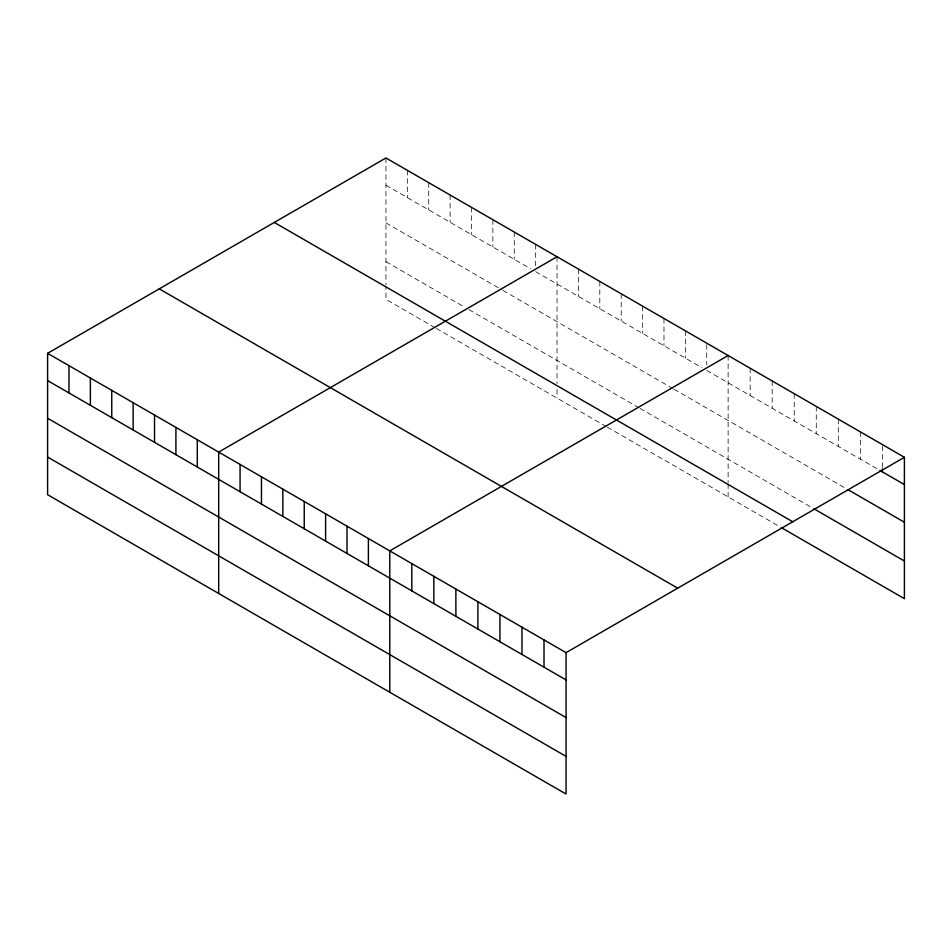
<?xml version="1.0" encoding="UTF-8"?>
<svg xmlns="http://www.w3.org/2000/svg" width="952" height="952" viewBox="0 0 952 952"><rect width="100%" height="100%" fill="white"/><g stroke="black" fill="none" stroke-linecap="round" stroke-linejoin="round"><path stroke-width="0.71" stroke-dasharray="4.76 3.57" d="M385.953 185.247L530.621 268.773M535.655 271.677L701.707 367.543M706.741 370.447L878.696 469.729M385.953 222.899L501.692 289.717M502.953 290.443L672.778 388.499M674.04 389.225L845.638 488.305M385.953 261.705L463.945 306.734M468.979 309.638L638.816 407.682M640.065 408.408L812.591 508.023M435.016 327.69L385.953 299.356L385.953 286.326M436.278 328.416L606.103 426.46M607.364 427.186L780.771 527.301M882.361 446.012L882.361 467.539M860.334 431.851L860.334 459.126M838.296 419.13L838.296 446.405M816.269 406.409L816.269 433.684M794.23 393.688L794.23 420.962M772.191 380.967L772.191 408.241M750.164 368.245L750.164 395.52M728.125 355.524L728.125 482.426M728.125 483.878L728.125 496.908M706.741 344.612L706.741 364.711M685.357 330.832L685.357 358.107M663.972 318.48L663.972 345.755M642.588 306.139L642.588 333.414M621.204 293.787L621.204 321.062M599.808 281.447L599.808 308.722M578.423 269.095L578.423 296.37M557.039 256.743L557.039 383.656M557.039 389.451L557.039 398.138M535.655 244.402L535.655 265.929M514.27 232.05L514.27 259.325M492.886 219.71L492.886 246.984M471.502 207.357L471.502 234.632M450.118 195.017L450.118 222.292M428.721 182.665L428.721 209.94M407.337 170.313L407.337 197.588M385.953 157.972L385.953 284.874"/><path stroke-width="1.43" d="M47.6 353.323L566.047 652.644L566.047 794.027L47.6 494.707L47.6 353.323L385.953 157.972L904.4 457.293L904.4 598.677L781.985 528.003M557.039 256.743L218.686 452.093L218.686 593.489M728.125 355.524L389.773 550.875L389.773 692.259M566.047 652.644L904.4 457.293M879.922 470.431L904.4 484.568M848.089 489.721L904.4 522.22M813.817 508.725L904.4 561.025M274.295 222.435L792.742 521.755M159.258 288.849L677.705 588.181M47.6 380.598L566.047 679.918M47.6 418.249L566.047 717.57M47.6 457.043L566.047 756.376M882.361 468.979L882.361 471.847M544.008 639.923L544.008 667.197M521.982 627.201L521.982 654.476M499.943 614.48L499.943 641.755M477.904 601.759L477.904 629.034M455.877 589.038L455.877 616.313M433.838 576.317L433.838 603.592M411.811 563.596L411.811 590.871M368.388 538.523L368.388 565.797M347.004 526.182L347.004 553.457M325.62 513.83L325.62 541.105M304.235 501.478L304.235 528.753M282.839 489.138L282.839 516.412M261.455 476.785L261.455 504.06M240.071 464.445L240.071 491.72M197.302 439.753L197.302 467.027M175.918 427.4L175.918 454.675M154.533 415.048L154.533 442.323M133.149 402.708L133.149 429.983M111.753 390.356L111.753 417.63M90.369 378.015L90.369 405.29M68.984 365.663L68.984 392.938"/></g></svg>
